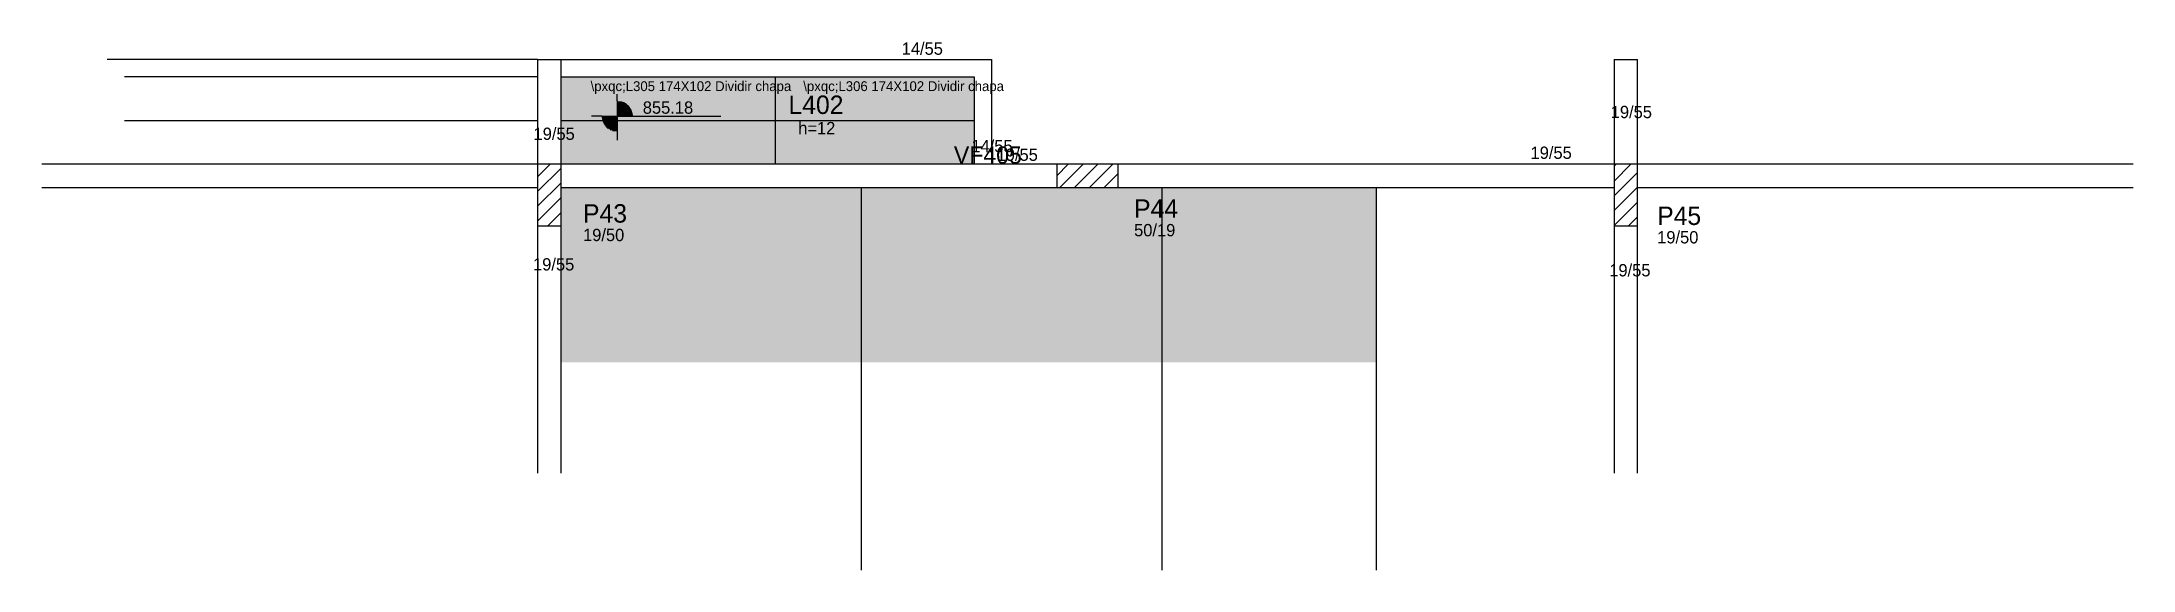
# Model space of a CAD drawing. Header units: metres. Extents: x 2883 to 4581, y 2203 to 2633.
import ezdxf

# ---------------------------------------------------------------- set-up
doc = ezdxf.new("R2010")
doc.units = ezdxf.units.M
for name, color, linetype in [('3', 7, 'Continuous'), ('4', 7, 'Continuous'), ('7', 7, 'Continuous'), ('AUX00', 7, 'Continuous'), ('Painéis', 7, 'Continuous'), ('REAPROVEITAMENTO', 7, 'Continuous')]:
    doc.layers.add(name, color=color, linetype=linetype)

msp = doc.modelspace()

# ---------------------------------------------------------------- hatches: boundary and pattern name
at = {"layer": 'REAPROVEITAMENTO'}
h = msp.add_hatch(color=7, dxfattribs=at)
h.dxf.hatch_style = 1
h.paths.add_polyline_path([(3640, 2533.1), (3640, 2604.1), (3640, 2604.1), (3304.5, 2604.1), (3304.5, 2604.1), (3304.5, 2533.1), (3304.5, 2533.1), (3640, 2533.1)])
h = msp.add_hatch(color=7, dxfattribs=at)
h.dxf.hatch_style = 1
h.paths.add_polyline_path([(3966.5, 2372.1), (3304.5, 2372.1), (3304.5, 2372.1), (3304.5, 2514.1), (3304.5, 2514.1), (3966.5, 2514.1), (3966.5, 2514.1), (3966.5, 2372.1)])

# ---------------------------------------------------------------- linework, layer by layer
at = {"layer": '3', "color": 7, "lineweight": 25}
for p, q in [((3285.5, 2618.1), (2936, 2618.1)), ((3304.5, 2618.1), (3654, 2618.1)), ((3654, 2618.1), (3654, 2533.1)), ((3285.5, 2604.1), (2950, 2604.1)), ((3304.5, 2604.1), (3640, 2604.1)), ((3640, 2604.1), (3640, 2533.1)), ((3350.2, 2584.5), (3350.2, 2590)), ((3350.2, 2584.5), (3350.2, 2559.5)), ((3350.2, 2583.9), (3354.1, 2583.9)), ((3350.2, 2583.1), (3356, 2583.1)), ((3350.2, 2582.3), (3357.3, 2582.3)), ((3350.2, 2581.5), (3358.3, 2581.5)), ((3337.7, 2572), (3329.3, 2572)), ((3337.7, 2572), (3362.7, 2572)), ((3350.2, 2571.2), (3337.7, 2571.2)), ((3350.2, 2570.4), (3337.8, 2570.4)), ((3350.2, 2569.6), (3338, 2569.6)), ((3350.2, 2568.9), (3338.1, 2568.9)), ((3350.2, 2568.1), (3338.4, 2568.1)), ((3350.2, 2567.3), (3338.7, 2567.3)), ((3350.2, 2566.5), (3339, 2566.5)), ((3350.2, 2565.7), (3339.5, 2565.7)), ((3350.2, 2564.9), (3340, 2564.9)), ((3350.2, 2564.1), (3340.6, 2564.1)), ((3350.2, 2580.7), (3359.2, 2580.7)), ((3350.2, 2580), (3359.9, 2580)), ((3350.2, 2579.2), (3360.5, 2579.2)), ((3350.2, 2578.4), (3361, 2578.4)), ((3350.2, 2577.6), (3361.4, 2577.6)), ((3350.2, 2576.8), (3361.8, 2576.8)), ((3350.2, 2576), (3362.1, 2576)), ((3350.2, 2575.2), (3362.3, 2575.2)), ((3350.2, 2574.4), (3362.5, 2574.4)), ((3350.2, 2573.6), (3362.6, 2573.6)), ((3350.2, 2572.8), (3362.7, 2572.8)), ((3362.7, 2572), (3434.2, 2572)), ((3350.2, 2563.3), (3341.3, 2563.3)), ((3350.2, 2562.5), (3342.1, 2562.5)), ((3350.2, 2561.7), (3343.2, 2561.7)), ((3350.2, 2560.9), (3344.5, 2560.9)), ((3350.2, 2560.1), (3346.4, 2560.1)), ((3350.2, 2559.5), (3350.2, 2552.7)), ((3285.5, 2522.9), (3295.7, 2533.1)), ((3707, 2523.7), (3716.4, 2533.1)), ((3709.4, 2514.1), (3728.4, 2533.1)), ((3721.4, 2514.1), (3740.4, 2533.1)), ((3733.5, 2514.1), (3752.5, 2533.1)), ((4159.5, 2519.4), (4173.2, 2533.1)), ((4159.5, 2531.4), (4161.2, 2533.1)), ((3285.5, 2510.9), (3304.5, 2529.9)), ((3285.5, 2498.9), (3304.5, 2517.9)), ((3745.5, 2514.1), (3757, 2525.6)), ((4159.5, 2507.4), (4178.5, 2526.4)), ((4159.5, 2495.4), (4178.5, 2514.4)), ((3285.5, 2486.9), (3304.5, 2505.9)), ((4159.5, 2483.3), (4178.5, 2502.3)), ((3293.8, 2483.1), (3304.5, 2493.8)), ((4171.3, 2483.1), (4178.5, 2490.3))]:
    msp.add_line(p, q, dxfattribs=at)
for points in [[(3285.5, 2618.1), (3285.5, 2533.1)], [(3285.5, 2618.1), (3304.5, 2618.1)], [(3304.5, 2533.1), (3304.5, 2618.1)], [(4159.5, 2618.1), (4159.5, 2533.1)], [(4159.5, 2618.1), (4178.5, 2618.1)], [(4178.5, 2533.1), (4178.5, 2618.1)], [(3285.5, 2533.1), (2883, 2533.1)], [(3707, 2533.1), (3304.5, 2533.1)], [(4159.5, 2533.1), (3757, 2533.1)], [(4581, 2533.1), (4178.5, 2533.1)], [(2883, 2514.1), (3285.5, 2514.1)], [(3304.5, 2514.1), (3707, 2514.1)], [(3757, 2514.1), (4159.5, 2514.1)], [(4178.5, 2514.1), (4581, 2514.1)], [(3285.5, 2483.1), (3285.5, 2282.1)], [(3304.5, 2282.1), (3304.5, 2483.1)], [(4159.5, 2483.1), (4159.5, 2282.1)], [(4178.5, 2282.1), (4178.5, 2483.1)]]:
    msp.add_lwpolyline(points, dxfattribs=at)
at = {"layer": '7', "color": 7, "lineweight": 25}
for points in [[(3285.5, 2483.1), (3304.5, 2483.1), (3304.5, 2533.1), (3285.5, 2533.1), (3285.5, 2483.1)], [(3707, 2514.1), (3757, 2514.1), (3757, 2533.1), (3707, 2533.1), (3707, 2514.1)], [(4159.5, 2483.1), (4178.5, 2483.1), (4178.5, 2533.1), (4159.5, 2533.1), (4159.5, 2483.1)]]:
    msp.add_lwpolyline(points, dxfattribs=at)
at = {"layer": 'Painéis', "color": 7, "lineweight": 25}
for p, q in [((3478.5, 2604.1), (3478.5, 2533.1)), ((2950, 2568.6), (3285.5, 2568.6)), ((3304.5, 2568.6), (3640, 2568.6)), ((3548.5, 2203.1), (3548.5, 2514.1)), ((3792.5, 2203.1), (3792.5, 2514.1)), ((3966.5, 2203.1), (3966.5, 2514.1))]:
    msp.add_line(p, q, dxfattribs=at)

# ---------------------------------------------------------------- texts
at = {"layer": '3', "color": 7, "lineweight": 25}
for s, p in [('14/55', (3581.1, 2622)), ('855.18', (3370.9, 2574.1)), ('19/55', (4156.8, 2570.5)), ('h=12', (3497.1, 2557.4)), ('19/55', (3282.2, 2552.8)), ('14/55', (3637.7, 2542.8)), ('19/55', (4091.7, 2537.4)), ('19/55', (3658.2, 2535.8)), ('19/50', (3322.4, 2470.6)), ('50/19', (3769.8, 2474.5)), ('19/50', (4194.5, 2468.7)), ('19/55', (3281.8, 2446.7)), ('19/55', (4155.6, 2441.9))]:
    msp.add_text(s, height=10, dxfattribs=at).set_placement(p)
at = {"layer": '4', "color": 7, "lineweight": 25}
for s, height, p in [('L402', 15, (3489.2, 2573.9)), ('VF405', 14, (3623.5, 2533.5)), ('P43', 15, (3322.4, 2485.6)), ('P44', 15, (3769.8, 2489.5)), ('P45', 15, (4194.5, 2483.7))]:
    msp.add_text(s, height=height, dxfattribs=at).set_placement(p)
at = {"layer": 'AUX00', "color": 7, "lineweight": 25}
for s, p in [('\\pxqc;L305^J174X102^JDividir chapa', (3328.5, 2592.5)), ('\\pxqc;L306^J174X102^JDividir chapa', (3501.2, 2592.5))]:
    msp.add_text(s, height=8, dxfattribs=at).set_placement(p)

doc.saveas('drawing.dxf')
